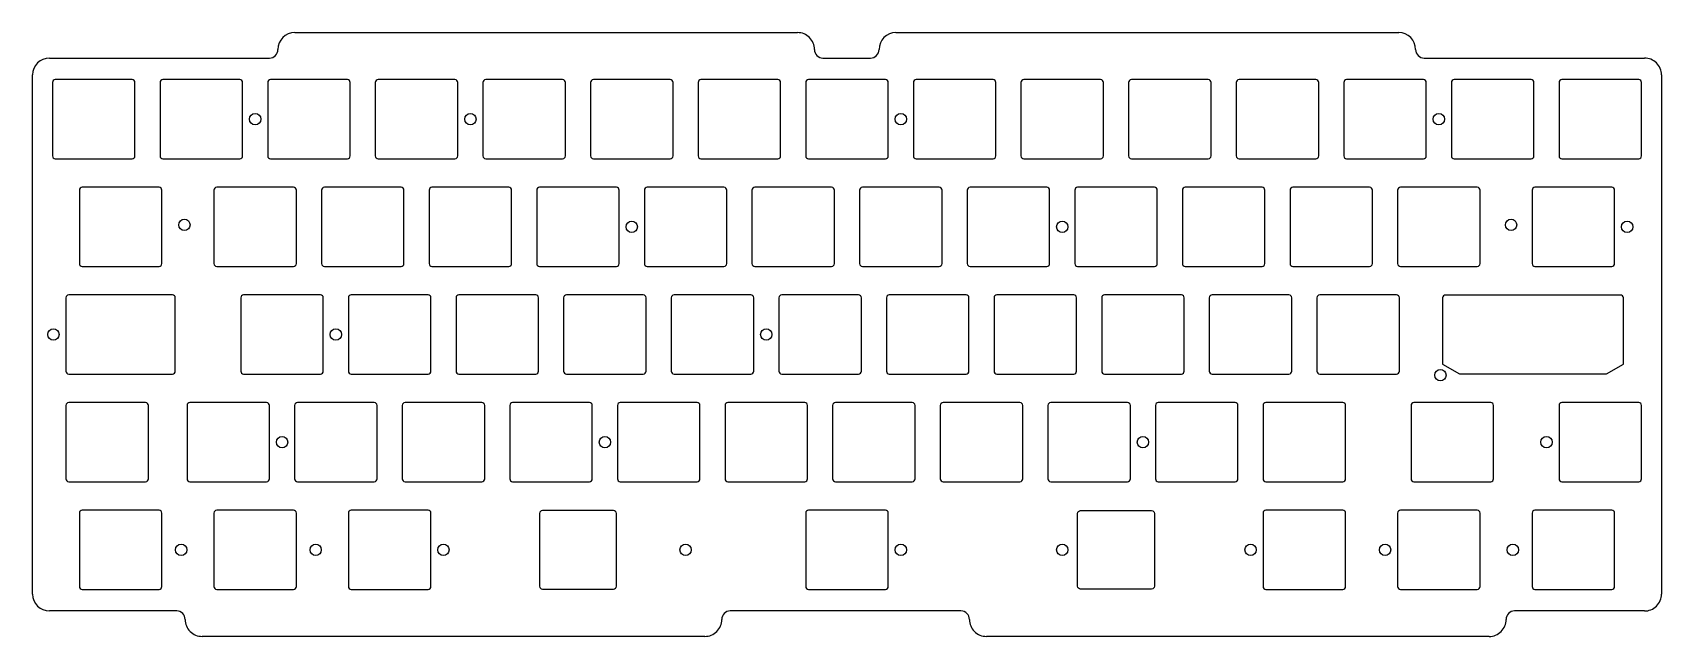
# Model space of a CAD drawing. Header units: millimetres. Extents: x -11 to 278, y -92 to 15.
import ezdxf

# ---------------------------------------------------------------- set-up
doc = ezdxf.new("R2010")
doc.units = ezdxf.units.MM
doc.layers.get('0').update_dxf_attribs({"linetype": 'CONTINUOUS'})
doc.layers.add('BLACK', color=7, linetype='CONTINUOUS')

msp = doc.modelspace()

# ---------------------------------------------------------------- linework, layer by layer
for points in [[(240.35, 6.5), (240.35, -6.5, 0.4142123908), (240.85, -7), (254.45, -7, 0.4142135624), (254.95, -6.5), (254.95, 6.5, 0.4142135624), (254.45, 7), (240.85, 7, 0.4142123908)], [(259.4, 6.5), (259.4, -6.5, 0.4142123908), (259.9, -7), (273.5, -7, 0.4142135624), (274, -6.5), (274, 6.5, 0.4142135624), (273.5, 7), (259.9, 7, 0.4142123908)], [(254.6375, -12.55), (254.6375, -25.55, 0.4142123908), (255.1375, -26.05), (268.7375, -26.05, 0.4142135624), (269.2375, -25.55), (269.2375, -12.55, 0.4142135624), (268.7375, -12.05), (255.1375, -12.05, 0.4142123908)], [(238.79375, -31.625), (238.79375, -43.343), (241.79375, -45.075), (267.79375, -45.075), (270.79375, -43.343), (270.79375, -31.625, 0.4142135624), (270.29375, -31.125), (239.29375, -31.125, 0.4142123908)], [(-4.91875, -50.65), (-4.91875, -63.65, 0.4142123908), (-4.41875, -64.15), (9.18125, -64.15, 0.4142135624), (9.68125, -63.65), (9.68125, -50.65, 0.4142135624), (9.18125, -50.15), (-4.41875, -50.15, 0.4142123908)], [(16.5125, -50.65), (16.5125, -63.65, 0.4142123908), (17.0125, -64.15), (30.6125, -64.15, 0.4142135624), (31.1125, -63.65), (31.1125, -50.65, 0.4142135624), (30.6125, -50.15), (17.0125, -50.15, 0.4142123908)], [(11.5625, -83.2, 0.4142135624), (12.0625, -82.7), (12.0625, -69.7, 0.4142135624), (11.5625, -69.2), (-2.0375, -69.2, 0.4142123908), (-2.5375, -69.7), (-2.5375, -82.7, 0.4142123908), (-2.0375, -83.2)], [(-2.0375, -69.2, 0.4142123908), (-2.5375, -69.7), (-2.5375, -82.7, 0.4142123908), (-2.0375, -83.2), (11.5625, -83.2, 0.4142135624), (12.0625, -82.7), (12.0625, -69.7, 0.4142135624), (11.5625, -69.2)], [(21.775, -69.2, 0.4142123908), (21.275, -69.7), (21.275, -82.7, 0.4142123908), (21.775, -83.2), (35.375, -83.2, 0.4142135624), (35.875, -82.7), (35.875, -69.7, 0.4142135624), (35.375, -69.2)], [(21.775, -83.2), (35.375, -83.2, 0.4142135624), (35.875, -82.7), (35.875, -69.7, 0.4142135624), (35.375, -69.2), (21.775, -69.2, 0.4142123908), (21.275, -69.7), (21.275, -82.7, 0.4142123908)], [(59.1875, -69.2), (45.5875, -69.2, 0.4142123908), (45.0875, -69.7), (45.0875, -82.7, 0.4142123908), (45.5875, -83.2), (59.1875, -83.2, 0.4142135624), (59.6875, -82.7), (59.6875, -69.7, 0.4142135624)], [(45.0875, -82.7, 0.4142123908), (45.5875, -83.2), (59.1875, -83.2, 0.4142135624), (59.6875, -82.7), (59.6875, -69.7, 0.4142135624), (59.1875, -69.2), (45.5875, -69.2, 0.4142123908), (45.0875, -69.7)], [(126.55, -83.2), (140.15, -83.2, 0.4142135624), (140.65, -82.7), (140.65, -69.7, 0.4142135624), (140.15, -69.2), (126.55, -69.2, 0.4142123908), (126.05, -69.7), (126.05, -82.7, 0.4142123908)], [(126.05, -69.7), (126.05, -82.7, 0.4142123908), (126.55, -83.2), (140.15, -83.2, 0.4142135624), (140.65, -82.7), (140.65, -69.7, 0.4142135624), (140.15, -69.2), (126.55, -69.2, 0.4142123908)], [(207.0125, -69.7), (207.0125, -82.7, 0.4142123908), (207.5125, -83.2), (221.1125, -83.2, 0.4142135624), (221.6125, -82.7), (221.6125, -69.7, 0.4142135624), (221.1125, -69.2), (207.5125, -69.2, 0.4142123908)], [(207.0125, -69.7), (207.0125, -82.7, 0.4142123908), (207.5125, -83.2), (221.1125, -83.2, 0.4142135624), (221.6125, -82.7), (221.6125, -69.7, 0.4142135624), (221.1125, -69.2), (207.5125, -69.2, 0.4142123908)], [(245.425, -82.7), (245.425, -69.7, 0.4142135624), (244.925, -69.2), (231.325, -69.2, 0.4142123908), (230.825, -69.7), (230.825, -82.7, 0.4142123908), (231.325, -83.2), (244.925, -83.2, 0.4142135624)], [(245.425, -82.7), (245.425, -69.7, 0.4142135624), (244.925, -69.2), (231.325, -69.2, 0.4142123908), (230.825, -69.7), (230.825, -82.7, 0.4142123908), (231.325, -83.2), (244.925, -83.2, 0.4142135624)], [(269.2375, -82.7), (269.2375, -69.7, 0.4142135624), (268.7375, -69.2), (255.1375, -69.2, 0.4142123908), (254.6375, -69.7), (254.6375, -82.7, 0.4142123908), (255.1375, -83.2), (268.7375, -83.2, 0.4142135624)], [(269.2375, -69.7, 0.4142135624), (268.7375, -69.2), (255.1375, -69.2, 0.4142123908), (254.6375, -69.7), (254.6375, -82.7, 0.4142123908), (255.1375, -83.2), (268.7375, -83.2, 0.4142135624), (269.2375, -82.7)], [(92.0184, -83.15, 0.4142123908), (92.5184, -82.65), (92.5184, -69.75, 0.4142123908), (92.0184, -69.25), (79.4184, -69.25, 0.4142123908), (78.9184, -69.75), (78.9184, -82.65, 0.4142123908), (79.4184, -83.15)], [(92.0184, -83.15, 0.4142123908), (92.5184, -82.65), (92.5184, -69.75, 0.4142123908), (92.0184, -69.25), (79.4184, -69.25, 0.4142123908), (78.9184, -69.75), (78.9184, -82.65, 0.4142123908), (79.4184, -83.15)], [(187.775, -69.75), (187.775, -82.65, -0.4142135624), (187.275, -83.15), (174.675, -83.15, -0.4142135624), (174.175, -82.65), (174.175, -69.75, -0.4142135624), (174.675, -69.25), (187.275, -69.25, -0.4142135624)], [(187.275, -83.15), (174.675, -83.15, -0.4142135624), (174.175, -82.65), (174.175, -69.75, -0.4142135624), (174.675, -69.25), (187.275, -69.25, -0.4142135624), (187.775, -69.75), (187.775, -82.65, -0.4142135624)]]:
    msp.add_lwpolyline(points, format="xyb", close=True)
for centre in [(238.125, 0), (271.4625, -19.05), (238.39375, -45.3), (33.3375, -57.15), (15.478125, -76.2), (39.290625, -76.2), (61.9125, -76.2), (104.775, -76.2), (142.875, -76.2), (171.45, -76.2), (204.7875, -76.2), (228.6, -76.2), (251.221875, -76.2)]:
    msp.add_circle(centre, 1)
at = {"layer": 'BLACK', "linetype": 'Continuous'}
for p, q in [((35.595834, 15.3245), (124.595828, 15.3245)), ((142.016688, 15.324494), (142.016688, 15.3245)), ((142.016688, 15.3245), (231.016648, 15.3245)), ((-7.825002, 10.8245), (31.095832, 10.8245)), ((129.095848, 10.8245), (137.52056, 10.8245)), ((235.516648, 10.8245), (274.525048, 10.8245)), ((-10.825, -84.025002), (-10.825, 7.824502)), ((-7.3, 6.499999), (-7.3, -6.499999)), ((6.8, 7), (-6.799999, 7)), ((7.3, -6.5), (7.3, 6.5)), ((11.75, 6.5), (11.75, -6.5)), ((25.85, 7), (12.25, 7)), ((26.35, -6.5), (26.35, 6.5)), ((30.8, 6.5), (30.8, -6.5)), ((44.9, 7), (31.3, 7)), ((45.4, -6.5), (45.4, 6.5)), ((49.85, 6.5), (49.85, -6.5)), ((63.95, 7), (50.35, 7)), ((64.45, -6.5), (64.45, 6.5)), ((68.9, 6.5), (68.9, -6.5)), ((83, 7), (69.4, 7)), ((83.5, -6.5), (83.5, 6.5)), ((87.95, 6.5), (87.95, -6.5)), ((102.05, 7), (88.45, 7)), ((102.55, -6.5), (102.55, 6.5)), ((107, 6.5), (107, -6.5)), ((121.1, 7), (107.5, 7)), ((121.6, -6.5), (121.6, 6.5)), ((126.05, 6.5), (126.05, -6.5)), ((140.15, 7), (126.55, 7)), ((140.65, -6.5), (140.65, 6.5)), ((145.1, 6.5), (145.1, -6.5)), ((159.2, 7), (145.6, 7)), ((159.7, -6.5), (159.7, 6.5)), ((164.15, 6.5), (164.15, -6.5)), ((178.25, 7), (164.65, 7)), ((178.75, -6.5), (178.75, 6.5)), ((183.2, 6.5), (183.2, -6.5)), ((197.3, 7), (183.7, 7)), ((197.8, -6.5), (197.8, 6.5)), ((202.25, 6.5), (202.25, -6.5)), ((216.35, 7), (202.75, 7)), ((216.85, -6.5), (216.85, 6.5)), ((221.3, 6.5), (221.3, -6.5)), ((235.4, 7), (221.8, 7)), ((235.9, -6.5), (235.9, 6.5)), ((277.525, 7.8245), (277.525, -84.025008)), ((-6.799999, -7), (6.8, -7)), ((12.25, -7), (25.85, -7)), ((31.3, -7), (44.9, -7)), ((50.35, -7), (63.95, -7)), ((69.4, -7), (83, -7)), ((88.45, -7), (102.05, -7)), ((107.5, -7), (121.1, -7)), ((126.55, -7), (140.15, -7)), ((145.6, -7), (159.2, -7)), ((164.65, -7), (178.25, -7)), ((183.7, -7), (197.3, -7)), ((202.75, -7), (216.35, -7)), ((221.8, -7), (235.4, -7)), ((-2.5375, -12.550001), (-2.5375, -25.549999)), ((11.5625, -12.05), (-2.037499, -12.05)), ((12.0625, -25.55), (12.0625, -12.55)), ((21.275, -12.55), (21.275, -25.55)), ((35.375, -12.05), (21.775, -12.05)), ((35.875, -25.55), (35.875, -12.55)), ((40.325, -12.55), (40.325, -25.55)), ((54.425, -12.05), (40.825, -12.05)), ((54.925, -25.55), (54.925, -12.55)), ((59.375, -12.55), (59.375, -25.55)), ((73.475, -12.05), (59.875, -12.05)), ((73.975, -25.55), (73.975, -12.55)), ((78.425, -12.55), (78.425, -25.55)), ((92.525, -12.05), (78.925, -12.05)), ((93.025, -25.55), (93.025, -12.55)), ((97.475, -12.55), (97.475, -25.55)), ((111.575, -12.05), (97.975, -12.05)), ((112.075, -25.55), (112.075, -12.55)), ((116.525, -12.55), (116.525, -25.55)), ((130.625, -12.05), (117.025, -12.05)), ((131.125, -25.55), (131.125, -12.55)), ((135.575, -12.55), (135.575, -25.55)), ((149.675, -12.05), (136.075, -12.05)), ((150.175, -25.55), (150.175, -12.55)), ((154.625, -12.55), (154.625, -25.55)), ((168.725, -12.05), (155.125, -12.05)), ((169.225, -25.55), (169.225, -12.55)), ((173.675, -12.55), (173.675, -25.55)), ((187.775, -12.05), (174.175, -12.05)), ((188.275, -25.55), (188.275, -12.55)), ((192.725, -12.55), (192.725, -25.55)), ((206.825, -12.05), (193.225, -12.05)), ((207.325, -25.55), (207.325, -12.55)), ((211.775, -12.55), (211.775, -25.55)), ((225.875, -12.05), (212.275, -12.05)), ((226.375, -25.55), (226.375, -12.55)), ((230.825, -12.55), (230.825, -25.55)), ((244.925, -12.05), (231.325, -12.05)), ((245.425, -25.55), (245.425, -12.55)), ((-2.037499, -26.05), (11.5625, -26.05)), ((21.775, -26.05), (35.375, -26.05)), ((40.825, -26.05), (54.425, -26.05)), ((59.875, -26.05), (73.475, -26.05)), ((78.925, -26.05), (92.525, -26.05)), ((97.975, -26.05), (111.575, -26.05)), ((117.025, -26.05), (130.625, -26.05)), ((136.075, -26.05), (149.675, -26.05)), ((155.125, -26.05), (168.725, -26.05)), ((174.175, -26.05), (187.775, -26.05)), ((193.225, -26.05), (206.825, -26.05)), ((212.275, -26.05), (225.875, -26.05)), ((231.325, -26.05), (244.925, -26.05)), ((-4.918754, -31.600001), (-4.918754, -44.599999)), ((13.9437, -31.1), (-4.418753, -31.1)), ((14.44375, -44.6), (14.44375, -31.593029)), ((26.0375, -31.6), (26.0375, -44.6)), ((40.1375, -31.1), (26.5375, -31.1)), ((40.6375, -44.6), (40.6375, -31.6)), ((45.0875, -31.6), (45.0875, -44.6)), ((59.1875, -31.1), (45.5875, -31.1)), ((59.6875, -44.6), (59.6875, -31.6)), ((64.1375, -31.6), (64.1375, -44.6)), ((78.2375, -31.1), (64.6375, -31.1)), ((78.7375, -44.6), (78.7375, -31.6)), ((83.1875, -31.6), (83.1875, -44.6)), ((97.2875, -31.1), (83.6875, -31.1)), ((97.7875, -44.6), (97.7875, -31.6)), ((102.2375, -31.6), (102.2375, -44.6)), ((116.3375, -31.1), (102.7375, -31.1)), ((116.8375, -44.6), (116.8375, -31.6)), ((121.2875, -31.6), (121.2875, -44.6)), ((135.3875, -31.1), (121.7875, -31.1)), ((135.8875, -44.6), (135.8875, -31.6)), ((140.3375, -31.6), (140.3375, -44.6)), ((154.4375, -31.1), (140.8375, -31.1)), ((154.9375, -44.6), (154.9375, -31.6)), ((159.3875, -31.6), (159.3875, -44.6)), ((173.4875, -31.1), (159.8875, -31.1)), ((173.9875, -44.6), (173.9875, -31.6)), ((178.4375, -31.6), (178.4375, -44.6)), ((192.5375, -31.1), (178.9375, -31.1)), ((193.0375, -44.6), (193.0375, -31.6)), ((197.4875, -31.6), (197.4875, -44.6)), ((211.5875, -31.1), (197.9875, -31.1)), ((212.0875, -44.6), (212.0875, -31.6)), ((216.5375, -31.6), (216.5375, -44.6)), ((230.6375, -31.1), (217.0375, -31.1)), ((231.1375, -44.6), (231.1375, -31.6)), ((-4.418753, -45.1), (13.94375, -45.1)), ((26.5375, -45.1), (40.1375, -45.1)), ((45.5875, -45.1), (59.1875, -45.1)), ((64.6375, -45.1), (78.2375, -45.1)), ((83.6875, -45.1), (97.2875, -45.1)), ((102.7375, -45.1), (116.3375, -45.1)), ((121.7875, -45.1), (135.3875, -45.1)), ((140.8375, -45.1), (154.4375, -45.1)), ((159.8875, -45.1), (173.4875, -45.1)), ((178.9375, -45.1), (192.5375, -45.1)), ((197.9875, -45.1), (211.5875, -45.1)), ((217.0375, -45.1), (230.6375, -45.1)), ((35.5625, -50.65), (35.5625, -63.65)), ((49.6625, -50.15), (36.0625, -50.15)), ((50.1625, -63.65), (50.1625, -50.65)), ((54.6125, -50.65), (54.6125, -63.65)), ((68.7125, -50.15), (55.1125, -50.15)), ((69.2125, -63.65), (69.2125, -50.65)), ((73.6625, -50.65), (73.6625, -63.65)), ((87.7625, -50.15), (74.1625, -50.15)), ((88.2625, -63.65), (88.2625, -50.65)), ((92.7125, -50.65), (92.7125, -63.65)), ((106.8125, -50.15), (93.2125, -50.15)), ((107.3125, -63.65), (107.3125, -50.65)), ((111.7625, -50.65), (111.7625, -63.65)), ((125.8625, -50.15), (112.2625, -50.15)), ((126.3625, -63.65), (126.3625, -50.65)), ((130.8125, -50.65), (130.8125, -63.65)), ((144.9125, -50.15), (131.3125, -50.15)), ((145.4125, -63.65), (145.4125, -50.65)), ((149.8625, -50.65), (149.8625, -63.65)), ((163.9625, -50.15), (150.3625, -50.15)), ((164.4625, -63.65), (164.4625, -50.65)), ((168.9125, -50.65), (168.9125, -63.65)), ((183.0125, -50.15), (169.4125, -50.15)), ((183.5125, -63.65), (183.5125, -50.65)), ((187.9625, -50.65), (187.9625, -63.65)), ((202.0625, -50.15), (188.4625, -50.15)), ((202.5625, -63.65), (202.5625, -50.65)), ((207.0125, -50.65), (207.0125, -63.65)), ((221.1125, -50.15), (207.5125, -50.15)), ((221.6125, -63.65), (221.6125, -50.65)), ((233.20625, -50.652003), (233.20625, -63.652051)), ((247.306162, -50.152051), (233.70625, -50.152051)), ((247.80625, -63.651903), (247.80625, -50.644041)), ((259.397462, -50.652003), (259.397462, -63.652003)), ((273.497462, -50.152003), (259.897462, -50.152003)), ((273.997462, -63.652003), (273.997462, -50.652003)), ((36.0625, -64.15), (49.6625, -64.15)), ((55.1125, -64.15), (68.7125, -64.15)), ((74.1625, -64.15), (87.7625, -64.15)), ((93.2125, -64.15), (106.8125, -64.15)), ((112.2625, -64.15), (125.8625, -64.15)), ((131.3125, -64.15), (144.9125, -64.15)), ((150.3625, -64.15), (163.9625, -64.15)), ((169.4125, -64.15), (183.0125, -64.15)), ((188.4625, -64.15), (202.0625, -64.15)), ((207.5125, -64.15), (221.1125, -64.15)), ((233.706262, -64.152051), (247.312407, -64.152051)), ((259.897462, -64.152003), (273.497462, -64.152003)), ((14.684999, -87.025), (-7.825002, -87.025)), ((153.526648, -87.025), (112.685034, -87.025)), ((274.506134, -87.025), (251.526666, -87.025)), ((108.185035, -91.525), (19.184998, -91.525)), ((247.014158, -91.525), (158.026648, -91.525))]:
    msp.add_line(p, q, dxfattribs=at)
at = {"layer": 'BLACK'}
for centre in [(28.575, 0), (66.675, 0), (142.875, 0), (16.04875, -18.7), (95.25, -19.05), (171.45, -19.05), (250.9012, -18.7), (-7.14375, -38.1), (42.8625, -38.1), (119.0625, -38.1), (90.4875, -57.15), (185.7375, -57.15), (257.175, -57.15)]:
    msp.add_circle(centre, 1, dxfattribs=at)
for centre, radius, start, end in [((35.595834, 12.324499), 3.000001, 90, 179.9999809), ((124.595828, 12.324502), 2.999998, 359.9999618, 90), ((142.016678, 12.324482), 3.000012, 89.99980901, 179.99965623), ((231.016648, 12.324492), 3.000008, 0.00015279, 90), ((31.095832, 12.324501), 1.500001, 270, 359.9999618), ((129.095848, 12.324492), 1.499992, 179.99969443, 270), ((137.516688, 12.324472), 1.499978, 270.14790194, 0.00106954), ((235.516648, 12.324492), 1.499992, 179.99969442, 270), ((-7.825002, 7.824502), 2.999998, 90, 180), ((274.525048, 7.824592), 2.999908, 359.9982429, 90), ((-6.799999, 6.499999), 0.500001, 90, 180), ((6.8, 6.5), 0.5, 0, 90), ((12.25, 6.5), 0.5, 90, 180), ((25.85, 6.5), 0.5, 0, 90), ((31.3, 6.5), 0.5, 90, 180), ((44.9, 6.5), 0.5, 0, 90), ((50.35, 6.5), 0.5, 90, 180), ((63.95, 6.5), 0.5, 0, 90), ((69.4, 6.5), 0.5, 90, 180), ((83, 6.5), 0.5, 0, 90), ((88.45, 6.5), 0.5, 90, 180), ((102.05, 6.5), 0.5, 0, 90), ((107.5, 6.5), 0.5, 90, 180), ((121.1, 6.5), 0.5, 0, 90), ((126.55, 6.5), 0.5, 90, 180), ((140.15, 6.5), 0.5, 0, 90), ((145.6, 6.5), 0.5, 90, 180), ((159.2, 6.5), 0.5, 0, 90), ((164.65, 6.5), 0.5, 90, 180), ((178.25, 6.5), 0.5, 0, 90), ((183.7, 6.5), 0.5, 90, 180), ((197.3, 6.5), 0.5, 0, 90), ((202.75, 6.5), 0.5, 90, 180), ((216.35, 6.5), 0.5, 0, 90), ((221.8, 6.5), 0.5, 90, 180), ((235.4, 6.5), 0.5, 0, 90), ((-6.799999, -6.499999), 0.500001, 180, 270), ((6.8, -6.5), 0.5, 270, 0), ((12.25, -6.5), 0.5, 180, 270), ((25.85, -6.5), 0.5, 270, 0), ((31.3, -6.5), 0.5, 180, 270), ((44.9, -6.5), 0.5, 270, 0), ((50.35, -6.5), 0.5, 180, 270), ((63.95, -6.5), 0.5, 270, 0), ((69.4, -6.5), 0.5, 180, 270), ((83, -6.5), 0.5, 270, 0), ((88.45, -6.5), 0.5, 180, 270), ((102.05, -6.5), 0.5, 270, 0), ((107.5, -6.5), 0.5, 180, 270), ((121.1, -6.5), 0.5, 270, 0), ((126.55, -6.5), 0.5, 180, 270), ((140.15, -6.5), 0.5, 270, 0), ((145.6, -6.5), 0.5, 180, 270), ((159.2, -6.5), 0.5, 270, 0), ((164.65, -6.5), 0.5, 180, 270), ((178.25, -6.5), 0.5, 270, 0), ((183.7, -6.5), 0.5, 180, 270), ((197.3, -6.5), 0.5, 270, 0), ((202.75, -6.5), 0.5, 180, 270), ((216.35, -6.5), 0.5, 270, 0), ((221.8, -6.5), 0.5, 180, 270), ((235.4, -6.5), 0.5, 270, 0), ((-2.037499, -12.550001), 0.500001, 90, 180), ((11.5625, -12.55), 0.5, 0, 90), ((21.775, -12.55), 0.5, 90, 180), ((35.375, -12.55), 0.5, 0, 90), ((40.825, -12.55), 0.5, 90, 180), ((54.425, -12.55), 0.5, 0, 90), ((59.875, -12.55), 0.5, 90, 180), ((73.475, -12.55), 0.5, 0, 90), ((78.925, -12.55), 0.5, 90, 180), ((92.525, -12.55), 0.5, 0, 90), ((97.975, -12.55), 0.5, 90, 180), ((111.575, -12.55), 0.5, 0, 90), ((117.025, -12.55), 0.5, 90, 180), ((130.625, -12.55), 0.5, 0, 90), ((136.075, -12.55), 0.5, 90, 180), ((149.675, -12.55), 0.5, 0, 90), ((155.125, -12.55), 0.5, 90, 180), ((168.725, -12.55), 0.5, 0, 90), ((174.175, -12.55), 0.5, 90, 180), ((187.775, -12.55), 0.5, 0, 90), ((193.225, -12.55), 0.5, 90, 180), ((206.825, -12.55), 0.5, 0, 90), ((212.275, -12.55), 0.5, 90, 180), ((225.875, -12.55), 0.5, 0, 90), ((231.325, -12.55), 0.5, 90, 180), ((244.925, -12.55), 0.5, 0, 90), ((-2.037499, -25.549999), 0.500001, 180, 270), ((11.5625, -25.55), 0.5, 270, 0), ((21.775, -25.55), 0.5, 180, 270), ((35.375, -25.55), 0.5, 270, 0), ((40.825, -25.55), 0.5, 180, 270), ((54.425, -25.55), 0.5, 270, 0), ((59.875, -25.55), 0.5, 180, 270), ((73.475, -25.55), 0.5, 270, 0), ((78.925, -25.55), 0.5, 180, 270), ((92.525, -25.55), 0.5, 270, 0), ((97.975, -25.55), 0.5, 180, 270), ((111.575, -25.55), 0.5, 270, 0), ((117.025, -25.55), 0.5, 180, 270), ((130.625, -25.55), 0.5, 270, 0), ((136.075, -25.55), 0.5, 180, 270), ((149.675, -25.55), 0.5, 270, 0), ((155.125, -25.55), 0.5, 180, 270), ((168.725, -25.55), 0.5, 270, 0), ((174.175, -25.55), 0.5, 180, 270), ((187.775, -25.55), 0.5, 270, 0), ((193.225, -25.55), 0.5, 180, 270), ((206.825, -25.55), 0.5, 270, 0), ((212.275, -25.55), 0.5, 180, 270), ((225.875, -25.55), 0.5, 270, 0), ((231.325, -25.55), 0.5, 180, 270), ((244.925, -25.55), 0.5, 270, 0), ((-4.418753, -31.600001), 0.500001, 90, 180), ((13.9436, -31.6002), 0.5002, 0.82143334, 89.98854543), ((26.5375, -31.6), 0.5, 90, 180), ((40.1375, -31.6), 0.5, 0, 90), ((45.5875, -31.6), 0.5, 90, 180), ((59.1875, -31.6), 0.5, 0, 90), ((64.6375, -31.6), 0.5, 90, 180), ((78.2375, -31.6), 0.5, 0, 90), ((83.6875, -31.6), 0.5, 90, 180), ((97.2875, -31.6), 0.5, 0, 90), ((102.7375, -31.6), 0.5, 90, 180), ((116.3375, -31.6), 0.5, 0, 90), ((121.7875, -31.6), 0.5, 90, 180), ((135.3875, -31.6), 0.5, 0, 90), ((140.8375, -31.6), 0.5, 90, 180), ((154.4375, -31.6), 0.5, 0, 90), ((159.8875, -31.6), 0.5, 90, 180), ((173.4875, -31.6), 0.5, 0, 90), ((178.9375, -31.6), 0.5, 90, 180), ((192.5375, -31.6), 0.5, 0, 90), ((197.9875, -31.6), 0.5, 90, 180), ((211.5875, -31.6), 0.5, 0, 90), ((217.0375, -31.6), 0.5, 90, 180), ((230.6375, -31.6), 0.5, 0, 90), ((-4.418753, -44.599999), 0.500001, 180, 270), ((13.9438, -44.6), 0.49995, 269.99427042, 0), ((26.5375, -44.6), 0.5, 180, 270), ((40.1375, -44.6), 0.5, 270, 0), ((45.5875, -44.6), 0.5, 180, 270), ((59.1875, -44.6), 0.5, 270, 0), ((64.6375, -44.6), 0.5, 180, 270), ((78.2375, -44.6), 0.5, 270, 0), ((83.6875, -44.6), 0.5, 180, 270), ((97.2875, -44.6), 0.5, 270, 0), ((102.7375, -44.6), 0.5, 180, 270), ((116.3375, -44.6), 0.5, 270, 0), ((121.7875, -44.6), 0.5, 180, 270), ((135.3875, -44.6), 0.5, 270, 0), ((140.8375, -44.6), 0.5, 180, 270), ((154.4375, -44.6), 0.5, 270, 0), ((159.8875, -44.6), 0.5, 180, 270), ((173.4875, -44.6), 0.5, 270, 0), ((178.9375, -44.6), 0.5, 180, 270), ((192.5375, -44.6), 0.5, 270, 0), ((197.9875, -44.6), 0.5, 180, 270), ((211.5875, -44.6), 0.5, 270, 0), ((217.0375, -44.6), 0.5, 180, 270), ((230.6375, -44.6), 0.5, 270, 0), ((36.0625, -50.65), 0.5, 90, 180), ((49.6625, -50.65), 0.5, 0, 90), ((55.1125, -50.65), 0.5, 90, 180), ((68.7125, -50.65), 0.5, 0, 90), ((74.1625, -50.65), 0.5, 90, 180), ((87.7625, -50.65), 0.5, 0, 90), ((93.2125, -50.65), 0.5, 90, 180), ((106.8125, -50.65), 0.5, 0, 90), ((112.2625, -50.65), 0.5, 90, 180), ((125.8625, -50.65), 0.5, 0, 90), ((131.3125, -50.65), 0.5, 90, 180), ((144.9125, -50.65), 0.5, 0, 90), ((150.3625, -50.65), 0.5, 90, 180), ((163.9625, -50.65), 0.5, 0, 90), ((169.4125, -50.65), 0.5, 90, 180), ((183.0125, -50.65), 0.5, 0, 90), ((188.4625, -50.65), 0.5, 90, 180), ((202.0625, -50.65), 0.5, 0, 90), ((207.5125, -50.65), 0.5, 90, 180), ((221.1125, -50.65), 0.5, 0, 90), ((233.706162, -50.652003), 0.499912, 89.98991497, 180), ((247.306162, -50.652203), 0.500152, 0.9350487, 90), ((259.897462, -50.652003), 0.5, 90, 180), ((273.497462, -50.652003), 0.5, 0, 90), ((36.0625, -63.65), 0.5, 180, 270), ((49.6625, -63.65), 0.5, 270, 0), ((55.1125, -63.65), 0.5, 180, 270), ((68.7125, -63.65), 0.5, 270, 0), ((74.1625, -63.65), 0.5, 180, 270), ((87.7625, -63.65), 0.5, 270, 0), ((93.2125, -63.65), 0.5, 180, 270), ((106.8125, -63.65), 0.5, 270, 0), ((112.2625, -63.65), 0.5, 180, 270), ((125.8625, -63.65), 0.5, 270, 0), ((131.3125, -63.65), 0.5, 180, 270), ((144.9125, -63.65), 0.5, 270, 0), ((150.3625, -63.65), 0.5, 180, 270), ((163.9625, -63.65), 0.5, 270, 0), ((169.4125, -63.65), 0.5, 180, 270), ((183.0125, -63.65), 0.5, 270, 0), ((188.4625, -63.65), 0.5, 180, 270), ((202.0625, -63.65), 0.5, 270, 0), ((207.5125, -63.65), 0.5, 180, 270), ((221.1125, -63.65), 0.5, 270, 0), ((233.706262, -63.652103), 0.499948, 179.99404138, 270), ((247.306062, -63.651903), 0.500188, 270.7268293, 0), ((259.897462, -63.652003), 0.5, 180, 270), ((273.497462, -63.652003), 0.5, 270, 0), ((-7.825002, -84.025002), 2.999998, 180, 270), ((274.524848, -84.024908), 3.000152, 269.64260452, 359.99809024), ((14.684999, -88.525001), 1.500001, 0.0000382, 90), ((19.184998, -88.525002), 2.999998, 179.9999618, 270), ((108.185035, -88.525002), 2.999998, 270, 0.0000382), ((112.685034, -88.525001), 1.500001, 90, 179.9999618), ((153.526648, -88.525008), 1.500008, 0.00030557, 90), ((158.026648, -88.525008), 2.999992, 179.99984721, 270), ((247.026648, -88.525008), 3.000018, 269.76145931, 0.00015279), ((251.526648, -88.525008), 1.499982, 89.99931245, 179.99969442)]:
    msp.add_arc(centre, radius, start, end, dxfattribs=at)

doc.saveas('drawing.dxf')
